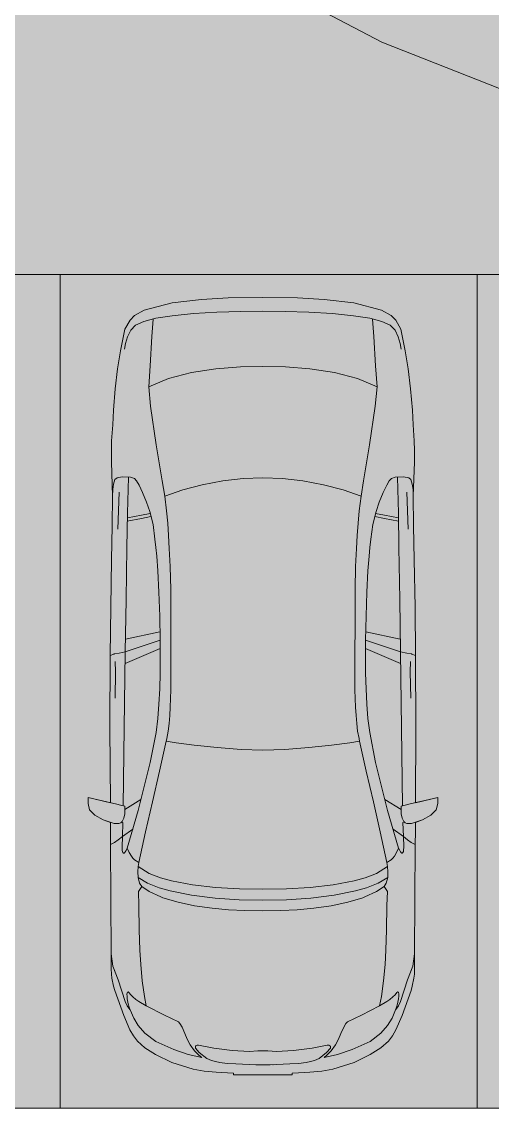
# Model space of a CAD drawing. Header units: millimetres. Extents: x 132836 to 1862386, y -330276 to -143438.
# Drawn here: x 230308 to 233126, y -270728 to -264173 of the extents above; entities that cross this region are included whole.
import ezdxf

# ---------------------------------------------------------------- set-up
doc = ezdxf.new("R2010")
doc.units = ezdxf.units.MM
doc.header["$MEASUREMENT"] = 0
for name, color, linetype in [('Extérieur - Environnement', 7, 'Continuous'), ('Nouveau_CN_02_00', 7, 'Continuous'), ('Structure - Murs extérieurs', 7, 'Continuous')]:
    doc.layers.add(name, color=color, linetype=linetype)

msp = doc.modelspace()

# ---------------------------------------------------------------- hatches: boundary and pattern name
at = {"linetype": 'Continuous', "lineweight": 0, "true_color": 0x6f6f6f}
h = msp.add_hatch(color=8, dxfattribs=at)
h.paths.add_polyline_path([(141848.442, -275935.042), (141848.442, -295062.571), (269220.821, -293826.868), (269220.821, -270902.734), (268763.049, -270902.734), (254213.6, -271040.575), (254213.6, -163437.635), (153156.2, -163437.635), (153156.2, -271040.575), (153182.962, -271040.57), (153183.146, -272000.514, -0.40942736), (149183.681, -275935.042)])
h.paths.add_polyline_path([(158435.584, -260639.953), (155145.584, -260639.953), (155145.584, -248364.953), (155145.584, -243089.974), (155145.584, -242189.974), (158435.584, -242189.974)], flags=0)
h.paths.add_polyline_path([(196775.042, -260810.571), (196775.042, -222495.57), (186955.542, -222495.57), (186955.542, -218295.57), (196754.55, -218295.57), (196754.55, -208495.57), (196754.55, -204495.57), (193355.542, -204495.57), (193355.542, -201780.57), (193355.542, -195161.535), (195576.034, -195161.535), (195576.034, -189810.571), (217850.068, -189810.571), (217850.068, -262266.885), (245610.045, -262266.885), (245610.045, -253395.571), (245626.034, -253395.571), (246426.034, -253395.571), (247826.034, -253395.571), (247826.034, -248005.571), (247826.034, -246605.571), (245626.034, -246605.571), (245610.045, -246605.571), (245610.045, -171995.57), (212806.28, -171995.57), (161503.433, -171995.57), (161503.433, -193810.571), (161503.433, -230015.57), (161503.433, -260810.571)], flags=0)
h.paths.add_polyline_path([(162737.042, -269433.913, -0.09031866), (162858.773, -268727.623, -0.20144873), (163912.639, -267592.74, -0.10421145), (164718.006, -267415.055), (165317.979, -267409.371, -0.10404461), (166125.354, -267571.244, -0.23825546), (167284.257, -268953.318, -0.05518862), (167336.836, -269390.334), (167338.931, -269611.438), (167351.046, -270890.267), (167092.583, -271892.761, -0.26794919), (165370.083, -272909.124), (164770.11, -272914.808, -0.19371746), (163379.252, -272370.185, -0.07056876), (163028.663, -271931.262, -0.1316525), (162751.253, -270933.845)], flags=0)
h.paths.add_polyline_path([(173316.986, -273599.031), (173316.986, -273452.052), (173330.488, -267377.824, -0.3805567), (175316.986, -265609.826), (175394.714, -265609.826), (175394.714, -270609.826), (190394.714, -270609.826), (190394.714, -265609.826), (195356.191, -265609.826, -0.41421356), (196856.191, -267109.826), (196856.191, -273660.699, -0.34550161), (195137.285, -275433.432), (175327.752, -275599.002, -0.4157911)], flags=0)
h.paths.add_polyline_path([(205510.093, -271504.083, -0.13447393), (205230.948, -270484.937), (205230.948, -268984.937, -0.41421356), (207230.948, -266984.937), (207830.948, -266984.937, -0.41421356), (209830.948, -268984.937), (209830.948, -270484.937, -0.12882035), (209574.03, -271465.581, -0.27093629), (207830.948, -272484.937), (207230.948, -272484.937, -0.26498)], flags=0)
h.paths.add_polyline_path([(217862.687, -273329.325), (217869.949, -267730.336, -0.09856151), (218100.718, -266943.721), (218117.681, -266951.545, -0.258849), (219955.479, -265605.827), (219953.141, -265587.294), (220637.569, -265587.294), (220637.569, -265687.294), (220637.569, -270687.294), (250537.569, -270687.294), (250537.569, -265687.294), (252208.004, -265687.294), (254186.294, -265687.294), (254186.294, -267687.294), (254186.294, -271062.255, 0.00134576), (254186.323, -271073.021), (254197.209, -273095.233, -0.41421356), (252208.004, -275105.97), (243484.534, -275105.97, -0.00518896), (243431.438, -275116.103), (235447.992, -275196.191), (220071.012, -275253.24, -0.38655333), (217873.089, -273475.385, -0.02518922)], flags=0)

# ---------------------------------------------------------------- linework, layer by layer
at = {"color": 9, "linetype": 'Continuous', "lineweight": 5}
msp.add_lwpolyline([(217873.089, -273475.385, 0.38655333), (220071.012, -275253.24), (235447.992, -275196.191), (243431.438, -275116.103, 0.00518896), (243484.534, -275105.97), (252208.004, -275105.97, 0.41421356), (254197.209, -273095.233), (254186.323, -271073.021, -0.00134576), (254186.294, -271062.255), (254186.294, -267687.294), (254186.294, -265687.294), (252208.004, -265687.294), (250537.569, -265687.294), (250537.569, -270687.294), (220637.569, -270687.294), (220637.569, -265687.294), (220637.569, -265587.294), (219953.141, -265587.294), (219955.479, -265605.827, 0.258849), (218117.681, -266951.545), (218100.718, -266943.721, 0.09856151), (217869.949, -267730.336), (217862.687, -273329.325, 0.02518922)], format="xyb", close=True, dxfattribs=at)
at = {"color": 255, "linetype": 'Continuous', "lineweight": 5, "flags": 128}
for points in [[(230537.569, -265687.294), (228037.569, -265687.294)], [(230537.569, -265687.294), (230537.569, -270687.294)], [(233037.569, -265687.294), (230537.569, -265687.294)], [(230537.569, -270687.294), (230537.569, -265687.294)], [(233037.569, -265687.294), (233037.569, -270687.294)], [(235537.569, -265687.294), (233037.569, -265687.294)], [(233037.569, -270687.294), (233037.569, -265687.294)], [(228037.569, -270687.294), (230537.569, -270687.294)], [(230537.569, -270687.294), (233037.569, -270687.294)], [(233037.569, -270687.294), (235537.569, -270687.294)]]:
    msp.add_lwpolyline(points, dxfattribs=at)
at = {"layer": 'Extérieur - Environnement', "color": 7, "linetype": 'Continuous', "lineweight": 13}
for p, q in [((231207.877, -265858.076), (231040.853, -265900.703)), ((231040.853, -265900.703), (231207.877, -265858.076)), ((231384.817, -265837.164), (231207.877, -265858.076)), ((231207.877, -265858.076), (231384.817, -265837.164)), ((231544.946, -265828.356), (231384.817, -265837.164)), ((231384.817, -265837.164), (231544.946, -265828.356)), ((231752.389, -265825.764), (231544.946, -265828.356)), ((231544.946, -265828.356), (231752.389, -265825.764)), ((231959.832, -265828.356), (231752.389, -265825.764)), ((231959.832, -265828.356), (231752.389, -265825.764)), ((232119.961, -265837.164), (231959.832, -265828.356)), ((232119.961, -265837.164), (231959.832, -265828.356)), ((232296.901, -265858.076), (232119.961, -265837.164)), ((232296.901, -265858.076), (232119.961, -265837.164)), ((232463.925, -265900.703), (232296.901, -265858.076)), ((232463.925, -265900.703), (232296.901, -265858.076)), ((230983.257, -265932.912), (230956.395, -265961.821)), ((230956.395, -265961.821), (230983.257, -265932.912)), ((231040.853, -265900.703), (230983.257, -265932.912)), ((230983.257, -265932.912), (231040.853, -265900.703)), ((231110.627, -265950.545), (231208.944, -265935.102)), ((231208.926, -265935.105), (231336.154, -265922.562)), ((231336.154, -265922.562), (231476.713, -265914.145)), ((231476.713, -265914.145), (231619.262, -265909.477)), ((231619.262, -265909.477), (231752.389, -265908.163)), ((231885.516, -265909.477), (231752.389, -265908.163)), ((232028.065, -265914.145), (231885.516, -265909.477)), ((232168.624, -265922.562), (232028.065, -265914.145)), ((232295.852, -265935.105), (232168.624, -265922.562)), ((232394.151, -265950.545), (232295.834, -265935.102)), ((232521.521, -265932.912), (232463.925, -265900.703)), ((232521.521, -265932.912), (232463.925, -265900.703)), ((232548.383, -265961.821), (232521.521, -265932.912)), ((232548.383, -265961.821), (232521.521, -265932.912)), ((230956.395, -265961.821), (230925.744, -266016.54)), ((230925.744, -266016.54), (230956.395, -265961.821)), ((230960.404, -266022.127), (230989.025, -265991.939)), ((230989.025, -265991.939), (231038.703, -265969.4)), ((231110.627, -265950.545), (231038.703, -265969.4)), ((231094.662, -265954.731), (231087.53, -266059.811)), ((232394.151, -265950.545), (232466.075, -265969.4)), ((232410.116, -265954.731), (232417.248, -266059.811)), ((232515.753, -265991.939), (232466.075, -265969.4)), ((232544.374, -266022.127), (232515.753, -265991.939)), ((232579.034, -266016.54), (232548.383, -265961.821)), ((232579.034, -266016.54), (232548.383, -265961.821)), ((230925.744, -266016.54), (230898.848, -266145.59)), ((230898.848, -266145.59), (230925.744, -266016.54)), ((230929.261, -266101.535), (230941.542, -266060.723)), ((230941.542, -266060.723), (230960.404, -266022.127)), ((231087.53, -266059.811), (231076.634, -266235.469)), ((232417.248, -266059.811), (232428.144, -266235.469)), ((232563.236, -266060.723), (232544.374, -266022.127)), ((232575.517, -266101.535), (232563.236, -266060.723)), ((232605.93, -266145.59), (232579.034, -266016.54)), ((232605.93, -266145.59), (232579.034, -266016.54)), ((230922.864, -266135.297), (230929.261, -266101.535)), ((232581.914, -266135.297), (232575.517, -266101.535)), ((230898.848, -266145.59), (230881.554, -266254.371)), ((230898.848, -266145.59), (230881.554, -266254.371)), ((232623.224, -266254.371), (232605.93, -266145.59)), ((232605.93, -266145.59), (232623.224, -266254.371)), ((230881.555, -266254.36), (230867.732, -266372.439)), ((230881.555, -266254.36), (230867.732, -266372.439)), ((230881.554, -266254.371), (230881.555, -266254.36)), ((231076.634, -266235.469), (231068.343, -266361.049)), ((231323.551, -266275.57), (231185.731, -266310.612)), ((231471.107, -266253.728), (231323.551, -266275.57)), ((231617.636, -266242.406), (231471.107, -266253.728)), ((231752.389, -266238.96), (231617.636, -266242.406)), ((231752.389, -266238.96), (231887.142, -266242.406)), ((231887.142, -266242.406), (232033.671, -266253.728)), ((232033.671, -266253.728), (232181.227, -266275.57)), ((232181.227, -266275.57), (232319.047, -266310.612)), ((232428.144, -266235.469), (232436.435, -266361.049)), ((232623.222, -266254.36), (232637.046, -266372.439)), ((232637.046, -266372.439), (232623.224, -266254.371)), ((231185.731, -266310.612), (231068.41, -266361.74)), ((232319.047, -266310.612), (232436.367, -266361.74)), ((230867.732, -266372.439), (230856.209, -266500.926)), ((230856.209, -266500.926), (230867.732, -266372.439)), ((231068.343, -266361.049), (231079.684, -266476.985)), ((232436.435, -266361.049), (232425.094, -266476.985)), ((232648.569, -266500.926), (232637.046, -266372.439)), ((232648.569, -266500.926), (232637.046, -266372.439)), ((230856.209, -266500.926), (230852.413, -266589.935)), ((230852.413, -266589.935), (230856.209, -266500.926)), ((231079.684, -266476.985), (231112.483, -266709.08)), ((232425.094, -266476.985), (232392.295, -266709.08)), ((232652.365, -266589.935), (232648.569, -266500.926)), ((232652.365, -266589.935), (232648.569, -266500.926)), ((230852.413, -266589.935), (230845.988, -266685.688)), ((230845.988, -266685.688), (230852.413, -266589.935)), ((232658.789, -266685.688), (232652.365, -266589.935)), ((232658.789, -266685.688), (232652.365, -266589.935)), ((230845.988, -266685.688), (230844.224, -266743.57)), ((230844.224, -266743.57), (230845.988, -266685.688)), ((231112.483, -266709.08), (231148.655, -266924.692)), ((232392.295, -266709.08), (232356.123, -266924.692)), ((232660.554, -266743.57), (232658.789, -266685.688)), ((232660.554, -266743.57), (232658.789, -266685.688)), ((230844.224, -266743.57), (230844.179, -266812.144)), ((230844.224, -266743.57), (230844.179, -266812.144)), ((232660.599, -266812.144), (232660.554, -266743.57)), ((232660.554, -266743.57), (232660.599, -266812.144)), ((230844.179, -266812.144), (230851.44, -267015.116)), ((230851.44, -267015.116), (230844.179, -266812.144)), ((232653.338, -267015.116), (232660.599, -266812.144)), ((232653.338, -267015.116), (232660.599, -266812.144)), ((230865.432, -266917.174), (230857.027, -266945.179)), ((230878.133, -266906.682), (230865.432, -266917.174)), ((230909.111, -266901.909), (230878.133, -266906.682)), ((230959.725, -266903.116), (230909.111, -266901.909)), ((230940.519, -267118.034), (230946.343, -266902.797)), ((230982.199, -266910.293), (230959.725, -266903.116)), ((230995.198, -266925.468), (230982.199, -266910.293)), ((231010.092, -266951.662), (230995.198, -266925.468)), ((231148.655, -266924.692), (231163.869, -267017.735)), ((231512.171, -266925.666), (231389.416, -266948.269)), ((231634.854, -266911.78), (231512.171, -266925.666)), ((231752.389, -266907.061), (231634.854, -266911.78)), ((231752.389, -266907.061), (231869.924, -266911.78)), ((231869.924, -266911.78), (231992.607, -266925.666)), ((231992.607, -266925.666), (232115.362, -266948.269)), ((232356.123, -266924.692), (232340.909, -267017.735)), ((232494.686, -266951.662), (232509.58, -266925.468)), ((232509.58, -266925.468), (232522.578, -266910.293)), ((232522.578, -266910.293), (232545.053, -266903.116)), ((232545.053, -266903.116), (232595.667, -266901.909)), ((232564.259, -267118.034), (232558.435, -266902.797)), ((232595.667, -266901.909), (232626.645, -266906.682)), ((232626.645, -266906.682), (232639.346, -266917.174)), ((232639.346, -266917.174), (232647.75, -266945.179)), ((230852.713, -266976.682), (230851.44, -267015.116)), ((230857.027, -266945.179), (230852.713, -266976.682)), ((230890.107, -266993.88), (230882.69, -267214.66)), ((231031.496, -266995.684), (231010.092, -266951.662)), ((231054.911, -267052.956), (231031.496, -266995.684)), ((231271.566, -266979.133), (231163.869, -267017.735)), ((231389.416, -266948.269), (231271.566, -266979.133)), ((232115.362, -266948.269), (232233.212, -266979.133)), ((232233.212, -266979.133), (232340.909, -267017.735)), ((232449.867, -267052.956), (232473.282, -266995.684)), ((232473.282, -266995.684), (232494.686, -266951.662)), ((232614.671, -266993.88), (232622.088, -267214.66)), ((232647.75, -266945.179), (232652.065, -266976.682)), ((232652.065, -266976.682), (232653.338, -267015.116)), ((230851.44, -267015.116), (230849.227, -267195.422)), ((230849.227, -267195.422), (230851.44, -267015.116)), ((231074.24, -267109.617), (231054.911, -267052.956)), ((231163.869, -267017.735), (231175.54, -267105.162)), ((232340.909, -267017.735), (232329.238, -267105.162)), ((232430.538, -267109.617), (232449.867, -267052.956)), ((232655.551, -267195.422), (232653.338, -267015.116)), ((232655.551, -267195.422), (232653.338, -267015.116)), ((230937.587, -267325.351), (230940.519, -267118.034)), ((231024.487, -267130.537), (231076.967, -267120.345)), ((231094.075, -267187.636), (231074.24, -267109.617)), ((231175.539, -267105.146), (231182.232, -267178.67)), ((232329.239, -267105.146), (232322.546, -267178.67)), ((232410.703, -267187.636), (232430.538, -267109.617)), ((232480.291, -267130.537), (232427.81, -267120.345)), ((232567.191, -267325.351), (232564.259, -267118.034)), ((230939.826, -267167.062), (231024.214, -267149.83)), ((230940.099, -267147.769), (231024.487, -267130.537)), ((231024.214, -267149.83), (231081.629, -267138.68)), ((231105.484, -267275.127), (231094.075, -267187.636)), ((231182.231, -267178.656), (231187.197, -267253.131)), ((232322.547, -267178.656), (232317.581, -267253.131)), ((232399.294, -267275.127), (232410.703, -267187.636)), ((232480.564, -267149.83), (232423.149, -267138.68)), ((232564.679, -267147.769), (232480.291, -267130.537)), ((232564.952, -267167.062), (232480.564, -267149.83)), ((230849.227, -267195.422), (230844.877, -267398.632)), ((230849.227, -267195.422), (230844.877, -267398.632)), ((231187.197, -267253.127), (231191.601, -267329.924)), ((232317.581, -267253.127), (232313.177, -267329.924)), ((232659.901, -267398.632), (232655.551, -267195.422)), ((232655.551, -267195.422), (232659.901, -267398.632)), ((231111.33, -267324.705), (231105.484, -267275.127)), ((231116.424, -267376.543), (231111.33, -267324.705)), ((232388.354, -267376.543), (232393.448, -267324.705)), ((232393.448, -267324.705), (232399.294, -267275.127)), ((230932.626, -267636.148), (230937.587, -267325.351)), ((231122.661, -267464.557), (231116.424, -267376.543)), ((231191.6, -267329.914), (231196.366, -267438.034)), ((232313.178, -267329.914), (232308.412, -267438.034)), ((232382.116, -267464.557), (232388.354, -267376.543)), ((232572.151, -267636.148), (232567.191, -267325.351)), ((230844.877, -267398.632), (230840.092, -267681.866)), ((230844.877, -267398.632), (230840.092, -267681.866)), ((231196.366, -267438.031), (231200.336, -267575.552)), ((232308.412, -267438.031), (232304.441, -267575.552)), ((232664.686, -267681.866), (232659.901, -267398.632)), ((232659.901, -267398.632), (232664.686, -267681.866)), ((231129.049, -267592.686), (231122.661, -267464.557)), ((232375.729, -267592.686), (232382.116, -267464.557)), ((231200.336, -267575.552), (231200.375, -268178.518)), ((232304.441, -267575.552), (232304.403, -268178.518)), ((230927.666, -267950.448), (230932.626, -267636.148)), ((231134.049, -267735.926), (231129.049, -267592.686)), ((232370.729, -267735.926), (232375.729, -267592.686)), ((232577.112, -267950.448), (232572.151, -267636.148)), ((230840.092, -267681.866), (230837.573, -267973.113)), ((230840.092, -267681.866), (230837.573, -267973.113)), ((232667.205, -267973.113), (232664.686, -267681.866)), ((232664.686, -267681.866), (232667.205, -267973.113)), ((231136.472, -267879.457), (231134.049, -267735.926)), ((232368.306, -267879.457), (232370.729, -267735.926)), ((230928.882, -267873.372), (231135.654, -267831.01)), ((232575.895, -267873.372), (232369.124, -267831.01)), ((231136.472, -267879.457), (230927.683, -267949.357)), ((231137.01, -268077.471), (231136.472, -267879.457)), ((232367.768, -268077.471), (232368.306, -267879.457)), ((232368.306, -267879.457), (232577.095, -267949.357)), ((230837.573, -267973.113), (230835.605, -268405.992)), ((230835.605, -268405.992), (230837.573, -267973.113)), ((230837.573, -267973.113), (230859.282, -267963.349)), ((230859.282, -267963.349), (230861.238, -267962.783)), ((230861.238, -267962.783), (230864.496, -267962.088)), ((230864.496, -267962.088), (230890.409, -267957.432)), ((230890.409, -267957.432), (230927.666, -267950.448)), ((230927.666, -267950.448), (230921.227, -268407.601)), ((230926.694, -268019.427), (231136.612, -267931.001)), ((232578.083, -268019.427), (232368.166, -267931.001)), ((232577.112, -267950.448), (232583.551, -268407.601)), ((232614.369, -267957.432), (232577.112, -267950.448)), ((232640.282, -267962.088), (232614.369, -267957.432)), ((232643.54, -267962.783), (232640.282, -267962.088)), ((232645.496, -267963.349), (232643.54, -267962.783)), ((232667.205, -267973.113), (232645.496, -267963.349)), ((232669.173, -268405.992), (232667.205, -267973.113)), ((232669.173, -268405.992), (232667.205, -267973.113)), ((230867.468, -268008.036), (230868.967, -268069.3)), ((232637.31, -268008.036), (232635.811, -268069.3)), ((230868.967, -268069.3), (230866.39, -268228.63)), ((231133.859, -268171.56), (231137.01, -268077.471)), ((232370.919, -268171.56), (232367.768, -268077.471)), ((232635.811, -268069.3), (232638.388, -268228.63)), ((231129.665, -268264.184), (231133.859, -268171.56)), ((232375.113, -268264.184), (232370.919, -268171.56)), ((231200.375, -268178.518), (231196.538, -268282.803)), ((232304.403, -268178.518), (232308.24, -268282.803)), ((231123.565, -268350.336), (231129.665, -268264.184)), ((231196.539, -268282.796), (231194.005, -268331.972)), ((232308.239, -268282.796), (232310.773, -268331.972)), ((232381.212, -268350.336), (232375.113, -268264.184)), ((231112.419, -268433.588), (231123.565, -268350.336)), ((231194.005, -268331.956), (231190.207, -268379.107)), ((232310.773, -268331.956), (232314.571, -268379.107)), ((232392.358, -268433.588), (232381.212, -268350.336)), ((230835.605, -268405.992), (230838.083, -268855.376)), ((230838.083, -268855.376), (230835.605, -268405.992)), ((230921.228, -268407.601), (230914.78, -268873.649)), ((231077.003, -268612.975), (231112.419, -268433.588)), ((231184.386, -268425.327), (231175.955, -268470.695)), ((231190.209, -268379.084), (231184.386, -268425.327)), ((232314.569, -268379.084), (232320.392, -268425.327)), ((232320.392, -268425.327), (232328.823, -268470.695)), ((232427.775, -268612.975), (232392.358, -268433.588)), ((232583.55, -268407.601), (232589.998, -268873.649)), ((232666.695, -268855.376), (232669.173, -268405.992)), ((232666.695, -268855.376), (232669.173, -268405.992)), ((231172.655, -268485.5), (231132.497, -268665.461)), ((231172.655, -268485.5), (231175.734, -268471.184)), ((231172.655, -268485.5), (231231.626, -268495.563)), ((231175.734, -268471.184), (231176.041, -268470.505)), ((231231.626, -268495.563), (231340.242, -268509.721)), ((232273.152, -268495.563), (232164.536, -268509.721)), ((232332.123, -268485.5), (232273.152, -268495.563)), ((232329.044, -268471.184), (232328.737, -268470.505)), ((232332.123, -268485.5), (232329.044, -268471.184)), ((232332.123, -268485.5), (232372.281, -268665.461)), ((231340.242, -268509.721), (231477.327, -268524.319)), ((231477.327, -268524.319), (231621.771, -268535.706)), ((231621.771, -268535.706), (231752.389, -268540.229)), ((231883.007, -268535.706), (231752.389, -268540.229)), ((232027.451, -268524.319), (231883.007, -268535.706)), ((232164.536, -268509.721), (232027.451, -268524.319)), ((231004.803, -268900.718), (231077.003, -268612.975)), ((232499.975, -268900.718), (232427.775, -268612.975)), ((231132.497, -268665.461), (231090.317, -268850.052)), ((232372.281, -268665.461), (232414.461, -268850.052)), ((230838.083, -268855.376), (230704.711, -268824.575)), ((230704.711, -268824.575), (230704.711, -268858.864)), ((230704.711, -268824.575), (230876.746, -268864.305)), ((230704.711, -268824.575), (230704.711, -268858.864)), ((232800.067, -268824.575), (232628.032, -268864.305)), ((232800.067, -268824.575), (232666.695, -268855.376)), ((232800.067, -268858.864), (232800.067, -268824.575)), ((232800.067, -268824.575), (232800.067, -268858.864)), ((230704.711, -268858.864), (230713.571, -268896.996)), ((230713.571, -268896.996), (230704.711, -268858.864)), ((230713.571, -268896.996), (230745.43, -268928.955)), ((230745.43, -268928.955), (230713.571, -268896.996)), ((230876.746, -268864.305), (230899.875, -268869.809)), ((230899.875, -268869.809), (230923.996, -268876.024)), ((231021.177, -268835.461), (230923.996, -268895.945)), ((230923.996, -268876.024), (230923.996, -268921.171)), ((231090.317, -268850.052), (231049.167, -269030.342)), ((232414.461, -268850.052), (232455.611, -269030.342)), ((232483.6, -268835.461), (232580.782, -268895.945)), ((232604.903, -268869.809), (232580.782, -268876.024)), ((232580.782, -268876.024), (232580.782, -268921.171)), ((232628.032, -268864.305), (232604.903, -268869.809)), ((232759.348, -268928.955), (232791.207, -268896.996)), ((232759.348, -268928.955), (232791.207, -268896.996)), ((232791.207, -268896.996), (232800.067, -268858.864)), ((232791.207, -268896.996), (232800.067, -268858.864)), ((230745.43, -268928.955), (230795.97, -268958.446)), ((230795.97, -268958.446), (230745.43, -268928.955)), ((230795.97, -268958.446), (230838.483, -268972.665)), ((230861.945, -268980.512), (230795.97, -268958.446)), ((230917.984, -268947.698), (230908.176, -268967.805)), ((230923.996, -268921.171), (230917.984, -268947.698)), ((231004.803, -268900.718), (230939.389, -269127.825)), ((232499.975, -268900.718), (232565.389, -269127.825)), ((232580.782, -268921.171), (232586.794, -268947.698)), ((232586.794, -268947.698), (232596.602, -268967.805)), ((232642.833, -268980.512), (232708.808, -268958.446)), ((232666.295, -268972.665), (232708.808, -268958.446)), ((232708.808, -268958.446), (232759.348, -268928.955)), ((232708.808, -268958.446), (232759.348, -268928.955)), ((230838.483, -268972.665), (230838.741, -269028.074)), ((230838.741, -269028.074), (230838.483, -268972.665)), ((230838.741, -269028.074), (230839.793, -269106.124)), ((230838.741, -269028.074), (230839.793, -269106.124)), ((230889.929, -268980.446), (230861.945, -268980.512)), ((230900.101, -268975.338), (230889.929, -268980.446)), ((230908.176, -268967.805), (230900.101, -268975.338)), ((230913.053, -268973.482), (230905.849, -268969.976)), ((230913.053, -268973.482), (230910.085, -269058.02)), ((230972.233, -269013.798), (230910.085, -269058.02)), ((232532.545, -269013.798), (232594.693, -269058.02)), ((232591.725, -268973.482), (232598.929, -268969.976)), ((232591.725, -268973.482), (232594.693, -269058.02)), ((232596.602, -268967.805), (232604.677, -268975.338)), ((232604.677, -268975.338), (232614.849, -268980.446)), ((232614.849, -268980.446), (232642.833, -268980.512)), ((232664.985, -269106.124), (232666.037, -269028.074)), ((232666.037, -269028.074), (232664.985, -269106.124)), ((232666.037, -269028.074), (232666.295, -268972.665)), ((232666.037, -269028.074), (232666.295, -268972.665)), ((230863.628, -269094.519), (230839.793, -269106.124)), ((230885.224, -269078.043), (230863.628, -269094.519)), ((230910.085, -269058.02), (230885.224, -269078.043)), ((230910.085, -269058.02), (230908.251, -269119.394)), ((231049.167, -269030.342), (231009.002, -269213.352)), ((232455.611, -269030.342), (232495.776, -269213.352)), ((232594.693, -269058.02), (232619.554, -269078.043)), ((232594.693, -269058.02), (232596.527, -269119.394)), ((232619.554, -269078.043), (232641.15, -269094.519)), ((232641.15, -269094.519), (232664.985, -269106.124)), ((230839.793, -269106.124), (230843.944, -269761.281)), ((230839.793, -269106.124), (230843.944, -269761.281)), ((230908.251, -269119.394), (230909.53, -269142.411)), ((230909.53, -269142.411), (230910.567, -269148.165)), ((230910.567, -269148.165), (230913.49, -269153.829)), ((230916.951, -269156.902), (230913.49, -269153.829)), ((230920.7, -269156.936), (230916.951, -269156.902)), ((230924.596, -269154.389), (230920.7, -269156.936)), ((230924.596, -269154.389), (230927.688, -269150.029)), ((230927.688, -269150.029), (230932.035, -269141.742)), ((230932.041, -269141.742), (230939.389, -269127.825)), ((230939.389, -269127.825), (230950.835, -269154.267)), ((230950.835, -269154.267), (230964.178, -269175.776)), ((232553.943, -269154.267), (232540.6, -269175.776)), ((232565.389, -269127.825), (232553.943, -269154.267)), ((232572.737, -269141.742), (232565.389, -269127.825)), ((232577.09, -269150.029), (232572.743, -269141.742)), ((232580.182, -269154.389), (232577.09, -269150.029)), ((232580.182, -269154.389), (232584.078, -269156.936)), ((232584.078, -269156.936), (232587.827, -269156.902)), ((232587.827, -269156.902), (232591.288, -269153.829)), ((232594.211, -269148.165), (232591.288, -269153.829)), ((232595.248, -269142.411), (232594.211, -269148.165)), ((232596.527, -269119.394), (232595.248, -269142.411)), ((232660.834, -269761.281), (232664.985, -269106.124)), ((232664.985, -269106.124), (232660.834, -269761.281)), ((230964.178, -269175.776), (230973.375, -269186.973)), ((230973.375, -269186.973), (230983.094, -269197.411)), ((230983.094, -269197.411), (231009.002, -269213.352)), ((231009.002, -269213.352), (231005.712, -269238.276)), ((231009.016, -269213.352), (231009.002, -269213.352)), ((232495.762, -269213.352), (232495.776, -269213.352)), ((232521.684, -269197.411), (232495.776, -269213.352)), ((232495.776, -269213.352), (232499.066, -269238.276)), ((232531.403, -269186.973), (232521.684, -269197.411)), ((232540.6, -269175.776), (232531.403, -269186.973)), ((231005.712, -269238.276), (231003.569, -269268.704)), ((231003.569, -269268.704), (231004.349, -269304.066)), ((231070.526, -269278.711), (231005.712, -269238.276)), ((231139.281, -269304.966), (231070.522, -269278.71)), ((232365.496, -269304.966), (232434.256, -269278.71)), ((232434.252, -269278.711), (232499.066, -269238.276)), ((232499.066, -269238.276), (232501.209, -269268.704)), ((232501.209, -269268.704), (232500.429, -269304.066)), ((231060.727, -269337.286), (231004.349, -269304.066)), ((231004.349, -269304.066), (231012.677, -269337.784)), ((231012.677, -269337.784), (231012.703, -269337.799)), ((231025.992, -269357.141), (231012.677, -269337.784)), ((231130.93, -269364.909), (231060.727, -269337.286)), ((231204.417, -269323.678), (231139.275, -269304.965)), ((231330.71, -269347.1), (231204.412, -269323.677)), ((231468.853, -269362.462), (231330.71, -269347.1)), ((232035.925, -269362.462), (232174.068, -269347.1)), ((232174.068, -269347.1), (232300.366, -269323.677)), ((232300.36, -269323.678), (232365.503, -269304.965)), ((232373.848, -269364.909), (232444.051, -269337.286)), ((232444.051, -269337.286), (232500.429, -269304.066)), ((232478.785, -269357.141), (232492.101, -269337.784)), ((232492.101, -269337.784), (232492.075, -269337.799)), ((232500.429, -269304.066), (232492.101, -269337.784)), ((231025.992, -269357.141), (231006.462, -269387.53)), ((231006.462, -269387.53), (231008.641, -269470.882)), ((231025.998, -269357.181), (231025.992, -269357.141)), ((231025.998, -269357.181), (231070.601, -269386.898)), ((231070.601, -269386.898), (231140.48, -269419.474)), ((231196.577, -269383.674), (231130.93, -269364.909)), ((231140.48, -269419.474), (231153.541, -269424.336)), ((231325.019, -269409.223), (231196.577, -269383.674)), ((231465.701, -269426.562), (231325.019, -269409.223)), ((231611.783, -269370.864), (231468.851, -269362.461)), ((231752.418, -269373.424), (231611.781, -269370.863)), ((231752.36, -269373.424), (231892.997, -269370.863)), ((231892.995, -269370.864), (232035.927, -269362.461)), ((232039.077, -269426.562), (232179.759, -269409.223)), ((232179.759, -269409.223), (232308.201, -269383.674)), ((232308.201, -269383.674), (232373.848, -269364.909)), ((232364.298, -269419.474), (232351.237, -269424.336)), ((232434.177, -269386.898), (232364.298, -269419.474)), ((232478.78, -269357.181), (232434.177, -269386.898)), ((232478.78, -269357.181), (232478.785, -269357.141)), ((232478.785, -269357.141), (232498.316, -269387.53)), ((232498.316, -269387.53), (232496.137, -269470.882)), ((231008.639, -269470.819), (231011.285, -269617.644)), ((231008.642, -269470.865), (231008.642, -269470.882)), ((231153.541, -269424.336), (231244.081, -269452.15)), ((231244.081, -269452.15), (231343.129, -269473.079)), ((231343.129, -269473.079), (231448.036, -269487.903)), ((231448.036, -269487.903), (231545.998, -269496.699)), ((231610.485, -269436.38), (231465.701, -269426.562)), ((231752.389, -269439.488), (231610.485, -269436.38)), ((231752.389, -269439.488), (231894.293, -269436.38)), ((231894.293, -269436.38), (232039.077, -269426.562)), ((232056.742, -269487.903), (231958.78, -269496.699)), ((232161.649, -269473.079), (232056.742, -269487.903)), ((232260.696, -269452.15), (232161.649, -269473.079)), ((232351.237, -269424.336), (232260.696, -269452.15)), ((232496.139, -269470.819), (232493.493, -269617.644)), ((232496.136, -269470.865), (232496.136, -269470.882)), ((231545.998, -269496.699), (231644.57, -269501.675)), ((231644.57, -269501.675), (231752.395, -269503.419)), ((231860.208, -269501.675), (231752.382, -269503.419)), ((231958.78, -269496.699), (231860.208, -269501.675)), ((231011.285, -269617.644), (231015.577, -269739.103)), ((232493.493, -269617.644), (232489.201, -269739.103)), ((231015.577, -269739.103), (231020.114, -269825.642)), ((232489.201, -269739.103), (232484.664, -269825.642)), ((230843.944, -269761.281), (230843.861, -269812.104)), ((230843.944, -269761.281), (230843.861, -269812.104)), ((230843.861, -269812.104), (230843.971, -269850.175)), ((230843.861, -269812.104), (230843.971, -269850.175)), ((230843.944, -269761.281), (230853.787, -269834.646)), ((232660.834, -269761.281), (232650.991, -269834.646)), ((232660.807, -269850.175), (232660.917, -269812.104)), ((232660.917, -269812.104), (232660.807, -269850.175)), ((232660.917, -269812.104), (232660.834, -269761.281)), ((232660.834, -269761.281), (232660.917, -269812.104)), ((230843.971, -269850.175), (230844.498, -269883.286)), ((230843.971, -269850.175), (230844.498, -269883.286)), ((230853.787, -269834.646), (230885.312, -269917.011)), ((230864.901, -269863.685), (230864.953, -269864.697)), ((231020.112, -269825.621), (231028.893, -269922.935)), ((231028.893, -269922.935), (231020.142, -269825.642)), ((232484.666, -269825.621), (232475.885, -269922.935)), ((232475.885, -269922.935), (232484.636, -269825.642)), ((232650.991, -269834.646), (232619.466, -269917.011)), ((232639.876, -269863.685), (232639.825, -269864.697)), ((232660.28, -269883.286), (232660.807, -269850.175)), ((232660.807, -269850.175), (232660.28, -269883.286)), ((230844.498, -269883.286), (230847.299, -269907.43)), ((230844.498, -269883.286), (230847.299, -269907.43)), ((230847.299, -269907.43), (230857.696, -269954.786)), ((230857.696, -269954.786), (230847.299, -269907.43)), ((230885.312, -269917.011), (230926.913, -270046.609)), ((231028.893, -269922.935), (231042.515, -270016.18)), ((232475.885, -269922.935), (232462.263, -270016.18)), ((232619.466, -269917.011), (232577.865, -270046.609)), ((232647.082, -269954.786), (232657.479, -269907.43)), ((232647.082, -269954.786), (232657.479, -269907.43)), ((232657.479, -269907.43), (232660.28, -269883.286)), ((232660.28, -269883.286), (232657.479, -269907.43)), ((230857.696, -269954.786), (230864.711, -269980.291)), ((230864.711, -269980.291), (230857.696, -269954.786)), ((230864.711, -269980.291), (230918.529, -270130.226)), ((230918.529, -270130.226), (230864.711, -269980.291)), ((230939.918, -269991.066), (230937.185, -270002.769)), ((230937.185, -270002.769), (230938.498, -270015.863)), ((230944.371, -269989.8), (230939.918, -269991.066)), ((230949.259, -269991.957), (230944.371, -269989.8)), ((230960.198, -270006.248), (230949.259, -269991.957)), ((230973.82, -270019.786), (230960.198, -270006.248)), ((232530.958, -270019.786), (232544.58, -270006.248)), ((232544.58, -270006.248), (232555.519, -269991.957)), ((232555.519, -269991.957), (232560.407, -269989.8)), ((232560.407, -269989.8), (232564.86, -269991.066)), ((232564.86, -269991.066), (232567.593, -270002.769)), ((232567.593, -270002.769), (232566.28, -270015.863)), ((232586.249, -270130.226), (232640.067, -269980.291)), ((232586.249, -270130.226), (232640.067, -269980.291)), ((232640.067, -269980.291), (232647.082, -269954.786)), ((232640.067, -269980.291), (232647.082, -269954.786)), ((230939.25, -270072.924), (230926.913, -270046.609)), ((230938.498, -270015.863), (230939.445, -270030.793)), ((230949.693, -270087.473), (230939.25, -270072.924)), ((230939.445, -270030.793), (230945.351, -270061.6)), ((230945.351, -270061.6), (230951.697, -270081.4)), ((230990.893, -270034.588), (230973.82, -270019.786)), ((231008.835, -270047.873), (230990.893, -270034.588)), ((231052.791, -270072.418), (231008.835, -270047.873)), ((231042.511, -270016.157), (231052.791, -270072.418)), ((231162.206, -270128.798), (231052.791, -270072.418)), ((232342.572, -270128.798), (232451.987, -270072.418)), ((232462.267, -270016.157), (232451.987, -270072.418)), ((232451.987, -270072.418), (232495.943, -270047.873)), ((232495.943, -270047.873), (232513.884, -270034.588)), ((232513.884, -270034.588), (232530.958, -270019.786)), ((232559.427, -270061.6), (232553.081, -270081.4)), ((232555.085, -270087.473), (232565.528, -270072.924)), ((232565.333, -270030.793), (232559.427, -270061.6)), ((232566.28, -270015.863), (232565.333, -270030.793)), ((232565.528, -270072.924), (232577.865, -270046.609)), ((230918.529, -270130.226), (230955.768, -270217.2)), ((230955.768, -270217.2), (230918.529, -270130.226)), ((230957.019, -270096.772), (230949.693, -270087.473)), ((230951.697, -270081.4), (230957.019, -270096.772)), ((230978.203, -270147.072), (230957.019, -270096.772)), ((231245.642, -270167.904), (231162.206, -270128.798)), ((232259.135, -270167.904), (232342.572, -270128.798)), ((232526.575, -270147.072), (232547.759, -270096.772)), ((232553.081, -270081.4), (232547.759, -270096.772)), ((232547.759, -270096.772), (232555.085, -270087.473)), ((232549.01, -270217.2), (232586.249, -270130.226)), ((232549.01, -270217.2), (232586.249, -270130.226)), ((231005.418, -270191.422), (230978.203, -270147.072)), ((231045.736, -270236.78), (231005.418, -270191.422)), ((231255.031, -270178.323), (231245.642, -270167.904)), ((231268.212, -270201.019), (231255.031, -270178.323)), ((231284.352, -270238.748), (231268.199, -270200.996)), ((232220.426, -270238.748), (232236.579, -270200.996)), ((232236.566, -270201.019), (232249.746, -270178.323)), ((232249.746, -270178.323), (232259.135, -270167.904)), ((232459.042, -270236.78), (232499.36, -270191.422)), ((232499.36, -270191.422), (232526.575, -270147.072)), ((230955.768, -270217.2), (230976.313, -270252.572)), ((230955.768, -270217.2), (230976.313, -270252.572)), ((230976.313, -270252.572), (231000.491, -270283.992)), ((230976.313, -270252.572), (231000.491, -270283.992)), ((231110.062, -270287.509), (231045.736, -270236.78)), ((231299.42, -270273.148), (231284.352, -270238.748)), ((231317.202, -270306.15), (231299.42, -270273.148)), ((232187.576, -270306.15), (232205.358, -270273.148)), ((232205.358, -270273.148), (232220.426, -270238.748)), ((232394.716, -270287.509), (232459.042, -270236.78)), ((232504.287, -270283.992), (232528.465, -270252.572)), ((232528.465, -270252.572), (232504.287, -270283.992)), ((232528.465, -270252.572), (232549.01, -270217.2)), ((232549.01, -270217.2), (232528.465, -270252.572)), ((231000.491, -270283.992), (231045.519, -270325.3)), ((231000.491, -270283.992), (231045.519, -270325.3)), ((231045.519, -270325.3), (231109.236, -270364.897)), ((231045.519, -270325.3), (231109.236, -270364.897)), ((231110.062, -270287.509), (231218.096, -270334.551)), ((231218.096, -270334.551), (231305.327, -270364.687)), ((231342.947, -270342.487), (231317.202, -270306.15)), ((231347.913, -270315.683), (231350.357, -270311.79)), ((231348.061, -270326.509), (231347.913, -270315.683)), ((231371.12, -270353.332), (231348.061, -270326.509)), ((231350.357, -270311.79), (231357.603, -270308.145)), ((231357.603, -270308.145), (231366.516, -270307.893)), ((231366.516, -270307.893), (231457.383, -270326.346)), ((231457.383, -270326.346), (231568.408, -270340.803)), ((232047.395, -270326.346), (231936.37, -270340.803)), ((232138.262, -270307.893), (232047.395, -270326.346)), ((232133.658, -270353.332), (232156.717, -270326.509)), ((232147.175, -270308.145), (232138.262, -270307.893)), ((232154.421, -270311.79), (232147.175, -270308.145)), ((232156.865, -270315.683), (232154.421, -270311.79)), ((232156.717, -270326.509), (232156.865, -270315.683)), ((232161.83, -270342.487), (232187.576, -270306.15)), ((232286.682, -270334.551), (232199.451, -270364.687)), ((232394.716, -270287.509), (232286.682, -270334.551)), ((232395.542, -270364.897), (232459.259, -270325.3)), ((232459.259, -270325.3), (232395.542, -270364.897)), ((232459.259, -270325.3), (232504.287, -270283.992)), ((232504.287, -270283.992), (232459.259, -270325.3)), ((231109.236, -270364.897), (231206.031, -270411.682)), ((231109.236, -270364.897), (231206.031, -270411.682)), ((231385.574, -270382.581), (231305.327, -270364.687)), ((231368.817, -270367.761), (231342.947, -270342.487)), ((231385.574, -270382.581), (231368.817, -270367.761)), ((231415.881, -270388.521), (231371.12, -270353.332)), ((231444.04, -270400.674), (231415.881, -270388.521)), ((231444.04, -270400.674), (231467.608, -270406.754)), ((231568.408, -270340.803), (231671.545, -270347.688)), ((231722.667, -270343.014), (231671.545, -270347.688)), ((231722.667, -270343.014), (231753.204, -270343.014)), ((231782.111, -270343.014), (231751.574, -270343.014)), ((231782.111, -270343.014), (231833.233, -270347.688)), ((231936.37, -270340.803), (231833.233, -270347.688)), ((232060.738, -270400.674), (232037.17, -270406.754)), ((232060.738, -270400.674), (232088.897, -270388.521)), ((232088.897, -270388.521), (232133.658, -270353.332)), ((232119.204, -270382.581), (232199.451, -270364.687)), ((232119.204, -270382.581), (232135.961, -270367.761)), ((232135.961, -270367.761), (232161.83, -270342.487)), ((232298.747, -270411.682), (232395.542, -270364.897)), ((232395.542, -270364.897), (232298.747, -270411.682)), ((231206.031, -270411.682), (231333.52, -270453.32)), ((231333.52, -270453.32), (231206.031, -270411.682)), ((231333.52, -270453.32), (231399.76, -270464.898)), ((231399.76, -270464.898), (231333.52, -270453.32)), ((231399.76, -270464.898), (231471.379, -270471.45)), ((231471.379, -270471.45), (231399.76, -270464.898)), ((231467.604, -270406.753), (231493.601, -270411.739)), ((231493.589, -270411.737), (231538.506, -270417.696)), ((231538.506, -270417.696), (231590.399, -270421.621)), ((231709.788, -270426.56), (231590.399, -270421.621)), ((231691.255, -270425.927), (231691.896, -270425.927)), ((231752.401, -270426.22), (231709.788, -270426.56)), ((231752.377, -270426.22), (231794.99, -270426.56)), ((231794.99, -270426.56), (231914.379, -270421.621)), ((231813.523, -270425.927), (231812.882, -270425.927)), ((231966.272, -270417.696), (231914.379, -270421.621)), ((232011.189, -270411.737), (231966.272, -270417.696)), ((232037.174, -270406.753), (232011.177, -270411.739)), ((232033.399, -270471.45), (232105.018, -270464.898)), ((232033.399, -270471.45), (232105.018, -270464.898)), ((232105.018, -270464.898), (232171.258, -270453.32)), ((232105.018, -270464.898), (232171.258, -270453.32)), ((232171.258, -270453.32), (232298.747, -270411.682)), ((232171.258, -270453.32), (232298.747, -270411.682)), ((231471.379, -270471.45), (231539.366, -270475.543)), ((231539.366, -270475.543), (231471.379, -270471.45)), ((231539.366, -270475.543), (231576.627, -270476.634)), ((231576.627, -270476.634), (231539.366, -270475.543)), ((231576.627, -270476.634), (231576.627, -270487.463)), ((231576.627, -270487.463), (231576.627, -270476.634)), ((231576.627, -270487.463), (231928.151, -270487.463)), ((231576.627, -270487.463), (231752.389, -270487.463)), ((231928.151, -270487.463), (231752.389, -270487.463)), ((231928.151, -270476.634), (231965.412, -270475.543)), ((231928.151, -270476.634), (231965.412, -270475.543)), ((231928.151, -270487.463), (231928.151, -270476.634)), ((231928.151, -270487.463), (231928.151, -270476.634)), ((231965.412, -270475.543), (232033.399, -270471.45)), ((231965.412, -270475.543), (232033.399, -270471.45))]:
    msp.add_line(p, q, dxfattribs=at)
at = {"layer": 'Nouveau_CN_02_00', "color": 8, "linetype": 'Continuous', "lineweight": 5, "flags": 128}
msp.add_lwpolyline([(230637.173, -263335.293), (232464.376, -264294.523), (234195.459, -264976.433), (235756.052, -265697.267), (237071.785, -266450.037), (238091.72, -267225.7), (238858.647, -268006.971)], dxfattribs=at)
at = {"layer": 'Structure - Murs extérieurs', "color": 7, "linetype": 'Continuous', "lineweight": 5, "flags": 128}
msp.add_lwpolyline([(254087.357, -265587.294), (250537.569, -265587.294), (250437.569, -265587.294), (250437.569, -265687.294), (250437.569, -270687.292), (220637.569, -270687.292), (220637.569, -265687.294), (220637.569, -265587.294), (220537.569, -265587.294), (219953.141, -265587.294, 0.25972716), (218021.387, -267116.457, 0.0985618), (217861.309, -267920.633), (217861.309, -273253.269, 0.41578544), (219972.573, -275353.239), (252109.564, -275205.969, 0.41421921)], format="xyb", dxfattribs=at)
at = {"layer": 'Structure - Murs extérieurs', "color": 7, "linetype": 'Continuous', "lineweight": 5}
msp.add_lwpolyline([(250437.569, -270687.292), (220637.569, -270687.292)], dxfattribs=at)

doc.saveas('drawing.dxf')
